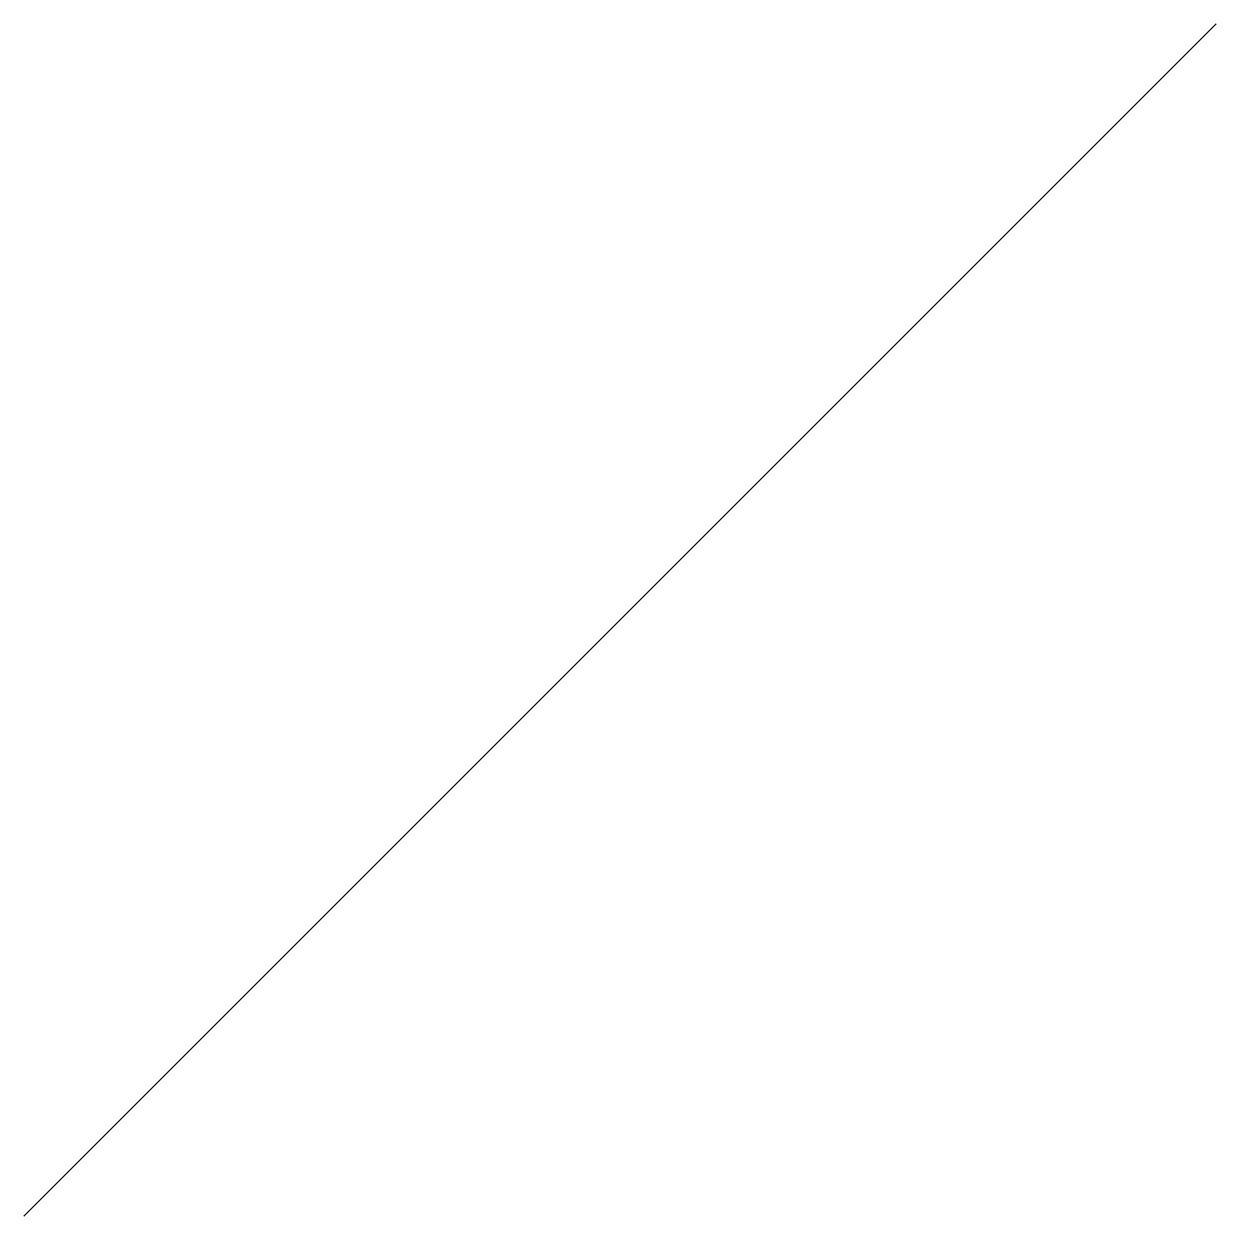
# Paper-space layout 'Layout1' of a CAD drawing. Header units: inches. Extents: x 0 to 500, y 0 to 500.
import ezdxf

# ---------------------------------------------------------------- set-up
doc = ezdxf.new("R2010")
doc.units = ezdxf.units.IN

psp = doc.layouts.get("Layout1")

# ---------------------------------------------------------------- linework, layer by layer
psp.add_line((0, 0), (500, 500))

doc.saveas('drawing.dxf')
